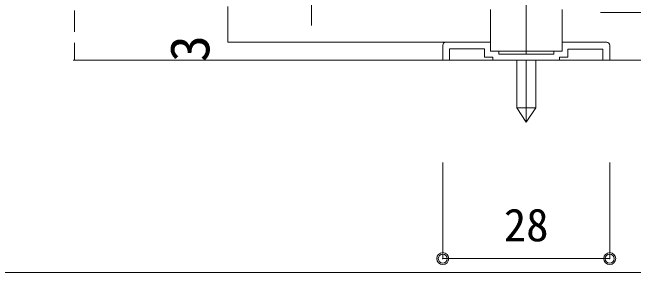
# Model space of a CAD drawing. Units: millimetres on the paper, enlarged 5 times, with parts at other scales. Extents: x -992 to 1008, y -685 to 700.
# Drawn here: x -314.7 to -141, y -26.2 to 46.4 of the extents above; entities that cross this region are included whole.
import ezdxf
from ezdxf.enums import TextEntityAlignment as Align

# ---------------------------------------------------------------- set-up
doc = ezdxf.new("R2010")
doc.units = ezdxf.units.MM
doc.header["$LTSCALE"] = 5
doc.header["$PDMODE"] = 32
doc.header["$PDSIZE"] = 2.5
doc.linetypes.add('CHAIN1', pattern=[8, 5, -1, 1, -1])
doc.linetypes.add('DASHED1', pattern=[1.8, 1.2, -0.6])
for name, color, linetype, lineweight in [('1-0_H-SYM', 7, 'Continuous', 20), ('1-1_0', 7, 'Continuous', 20), ('2-0_18', 7, 'Continuous', 18)]:
    doc.layers.add(name, color=color, linetype=linetype, lineweight=lineweight)
doc.styles.add('ＭＳ ゴシック', font='')
doc.styles.get('ＭＳ ゴシック').set_extended_font_data('MS Gothic')

msp = doc.modelspace()

# ---------------------------------------------------------------- linework, layer by layer
at = {"layer": '1-0_H-SYM'}
msp.add_lwpolyline([(197.5, -26.25), (-967.5, -26.25), (-967.5, 675)], dxfattribs=at)
at = {"layer": '1-1_0'}
msp.add_lwpolyline([(197.5, -26.25), (-967.5, -26.25), (-967.5, 675)], dxfattribs=at)
at = {"layer": '2-0_18', "linetype": 'DASHED1', "lineweight": 20}
msp.add_line((-297.301, 181.947), (-297.301, 33.069), dxfattribs=at)
at = {"layer": '2-0_18', "linetype": 'CHAIN1'}
for p, q in [((-231.044, 42.792), (-231.044, 164.691)), ((-171.044, 42.792), (-171.044, 164.691))]:
    msp.add_line(p, q, dxfattribs=at)
at = {"layer": '2-0_18', "lineweight": 20}
for p, q in [((-254.429, 48.046), (-254.429, 38.069)), ((-171.044, 42.792), (-171.044, 34.736)), ((-297.711, 33.069), (74.39, 33.069)), ((-168.377, 19.735), (-168.377, 33.069)), ((-173.711, 19.735), (-171.044, 15.735)), ((-168.377, 19.735), (-171.044, 15.735))]:
    msp.add_line(p, q, dxfattribs=at)
at = {"layer": '2-0_18'}
for p, q in [((-181.044, 47.235), (-181.044, 35.569)), ((-161.044, 47.235), (-161.044, 35.569)), ((-150.331, 46.402), (-102.544, 46.402)), ((-254.429, 38.069), (-181.044, 38.069)), ((-194.377, 37.236), (-194.377, 33.069)), ((-148.544, 38.069), (-161.044, 38.069)), ((-147.711, 37.236), (-147.711, 33.069)), ((-181.044, 35.569), (-161.044, 35.569)), ((-178.711, 35.569), (-178.711, 34.736)), ((-159.377, 36.171), (-149.611, 36.171)), ((-149.611, 36.171), (-149.611, 33.069)), ((-194.377, 33.069), (-192.477, 33.069)), ((-178.711, 33.069), (-163.377, 33.069)), ((-149.611, 33.069), (-147.711, 33.069))]:
    msp.add_line(p, q, dxfattribs=at)
at = {"layer": '2-0_18', "color": 4}
for p, q in [((-194.377, -22.352), (-194.377, 4.459)), ((-147.711, -22.352), (-147.711, 4.459)), ((-194.377, -22.352), (-147.711, -22.352))]:
    msp.add_line(p, q, dxfattribs=at)
at = {"layer": '2-0_18'}
for points in [[(-182.711, 36.258), (-192.477, 36.258), (-192.477, 33.069)], [(-182.711, 36.258), (-182.711, 33.902), (-180.377, 33.902), (-180.377, 33.069), (-178.711, 33.069)], [(-163.377, 35.569), (-163.377, 34.736), (-178.711, 34.736)], [(-159.377, 36.171), (-159.377, 33.902), (-161.711, 33.902), (-161.711, 33.069), (-163.377, 33.069)]]:
    msp.add_lwpolyline(points, dxfattribs=at)
at = {"layer": '2-0_18', "lineweight": 20}
msp.add_lwpolyline([(-173.711, 33.069), (-173.711, 19.735), (-168.377, 19.735)], dxfattribs=at)
at = {"layer": '2-0_18', "linetype": 'CHAIN1'}
msp.add_lwpolyline([(-171.044, 15.735), (-171.044, 27.046), (-171.044, 33.069)], dxfattribs=at)
at = {"layer": '2-0_18', "color": 4}
for centre in [(-194.377, -22.352), (-147.711, -22.352)]:
    msp.add_circle(centre, 1.667, dxfattribs=at)
at = {"layer": '2-0_18'}
for centre, start, end in [((-193.544, 37.236), 90, 180), ((-148.544, 37.236), 0, 90)]:
    msp.add_arc(centre, 0.833, start, end, dxfattribs=at)
at = {"layer": '2-0_18', "color": 5}
for p in [(-194.377, -22.352), (-147.711, -22.352)]:
    msp.add_point(p, dxfattribs=at)
at = {"layer": '2-0_18', "color": 4}
for p in [(-194.377, -22.352), (-147.711, -22.352)]:
    msp.add_point(p, dxfattribs=at)

# ---------------------------------------------------------------- texts
at = {"layer": '2-0_18', "style": 'ＭＳ ゴシック'}
msp.add_text('3', height=11, rotation=90, dxfattribs=at).set_placement((-256.332, 32.573), align=Align.BOTTOM_LEFT)
msp.add_text('28', height=9.164, dxfattribs=at).set_placement((-177.294, -20.269), align=Align.BOTTOM_LEFT)

doc.saveas('drawing.dxf')
